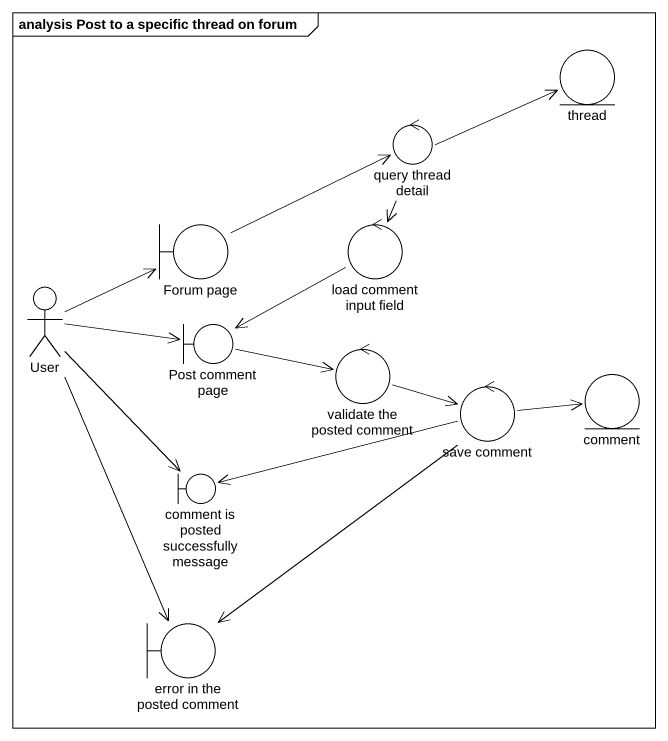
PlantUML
@startuml
mainframe analysis Post to a specific thread on forum
entity thread
control "query thread detail" as query_thread_detail
boundary "Forum page" as Forum_page
control "load comment input field" as load_comment_input_field
actor User
boundary "Post comment page" as Post_comment_page
control "validate the posted comment" as validate_the_posted_comment
control "save comment" as save_comment
entity comment
boundary "comment is posted successfully message" as comment_is_posted
boundary "error in the posted comment" as error_in_the_posted_comment
query_thread_detail -right-> thread
query_thread_detail --> load_comment_input_field
Forum_page -right-> query_thread_detail
load_comment_input_field -left-> Post_comment_page
User -right-> Forum_page
User -right-> Post_comment_page
User --> comment_is_posted
User --> error_in_the_posted_comment
Post_comment_page -right-> validate_the_posted_comment
validate_the_posted_comment -right-> save_comment
save_comment -right-> comment
save_comment -left-> comment_is_posted
save_comment --> error_in_the_posted_comment
@enduml
